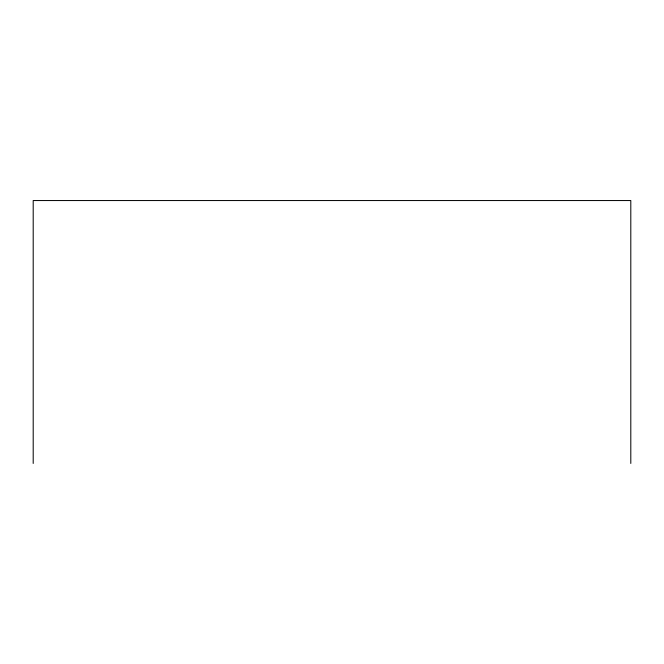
<?xml version="1.0" encoding="UTF-8"?>
<svg xmlns="http://www.w3.org/2000/svg" width="664" height="664" viewBox="0 0 664 664"><rect width="100%" height="100%" fill="white"/><g stroke="black" fill="none" stroke-linecap="round" stroke-linejoin="round"><path stroke-width="1" d="M630.8 463.455L630.8 200.545L33.2 200.545L33.2 463.455"/></g></svg>
